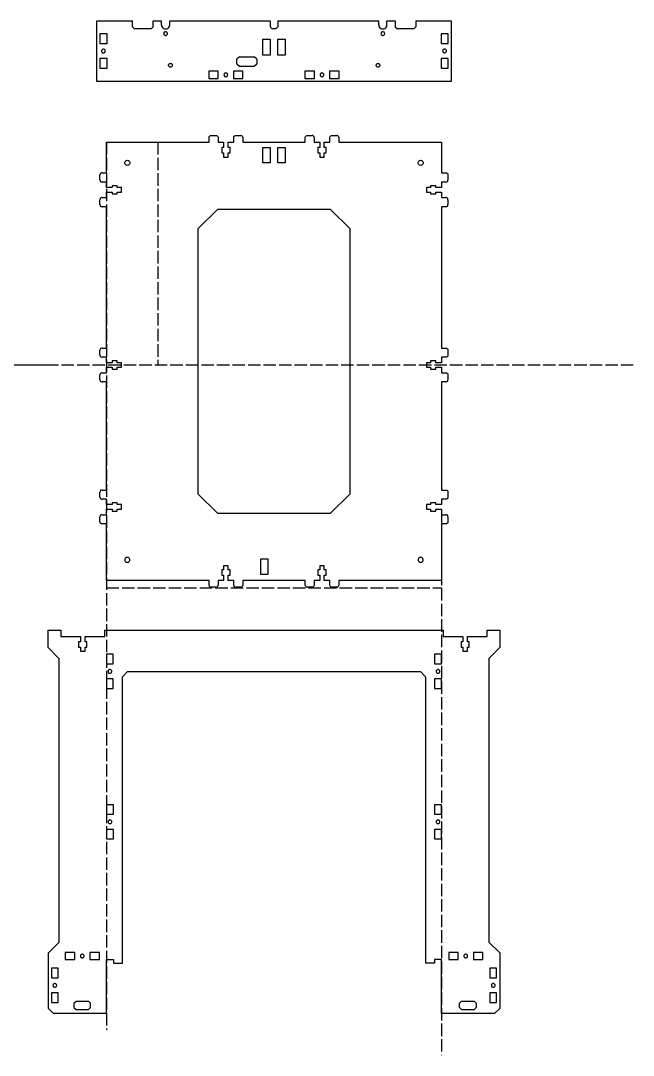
# Model space of a CAD drawing. Header units: inches. Extents: x -1229 to 729, y -736 to 1382.
# Drawn here: x 137 to 729, y -736 to 262 of the extents above; entities that cross this region are included whole.
import ezdxf

# ---------------------------------------------------------------- set-up
doc = ezdxf.new("R2010")
doc.units = ezdxf.units.IN
doc.header["$MEASUREMENT"] = 0
doc.linetypes.add('ACAD_ISO02W100', pattern=[15, 12, -3])
doc.layers.add('extension', color=1, linetype='ACAD_ISO02W100', plot=False)

msp = doc.modelspace()

# ---------------------------------------------------------------- linework, layer by layer
for p, q in [((211.08, 261.67), (245.38, 261.67)), ((211.08, 203.17), (211.08, 261.67)), ((245.38, 255.67), (245.38, 261.67)), ((265.38, 261.67), (273.38, 261.67)), ((265.38, 255.67), (265.38, 261.67)), ((273.38, 257.67), (273.38, 261.67)), ((281.38, 261.67), (378.25, 261.67)), ((281.38, 257.67), (281.38, 261.67)), ((378.25, 261.67), (378.25, 255.67)), ((385.75, 261.67), (385.75, 255.67)), ((385.75, 261.67), (483.09, 261.67)), ((483.09, 257.67), (483.09, 261.67)), ((491.09, 257.67), (491.09, 261.67)), ((491.09, 261.67), (499.09, 261.67)), ((499.09, 261.67), (499.09, 255.67)), ((519.09, 261.67), (519.09, 255.67)), ((519.09, 261.67), (553.03, 261.67)), ((553.03, 261.67), (553.03, 203.17)), ((245.38, 255.67), (247.38, 253.67)), ((263.38, 253.67), (247.38, 253.67)), ((265.38, 255.67), (263.38, 253.67)), ((273.38, 257.67), (273.51, 256.63)), ((273.51, 256.63), (273.91, 255.67)), ((273.91, 255.67), (274.55, 254.84)), ((274.55, 254.84), (275.38, 254.2)), ((275.38, 254.2), (276.34, 253.8)), ((275.64, 249.63), (275.58, 249.17)), ((275.82, 250.07), (275.64, 249.63)), ((276.1, 250.44), (275.82, 250.07)), ((276.48, 250.73), (276.1, 250.44)), ((276.34, 253.8), (277.38, 253.67)), ((276.91, 250.91), (276.48, 250.73)), ((277.38, 250.97), (276.91, 250.91)), ((277.38, 253.67), (278.41, 253.8)), ((277.84, 250.91), (277.38, 250.97)), ((278.28, 250.73), (277.84, 250.91)), ((278.65, 250.44), (278.28, 250.73)), ((278.41, 253.8), (279.38, 254.2)), ((278.93, 250.07), (278.65, 250.44)), ((279.11, 249.63), (278.93, 250.07)), ((279.18, 249.17), (279.11, 249.63)), ((279.38, 254.2), (280.2, 254.84)), ((280.2, 254.84), (280.84, 255.67)), ((280.84, 255.67), (281.24, 256.63)), ((281.24, 256.63), (281.38, 257.67)), ((378.25, 255.67), (380.25, 253.67)), ((383.75, 253.67), (380.25, 253.67)), ((385.75, 255.67), (383.75, 253.67)), ((483.09, 257.67), (483.22, 256.63)), ((483.22, 256.63), (483.62, 255.67)), ((483.62, 255.67), (484.26, 254.84)), ((484.26, 254.84), (485.09, 254.2)), ((485.09, 254.2), (486.05, 253.8)), ((485.35, 249.63), (485.29, 249.17)), ((485.53, 250.07), (485.35, 249.63)), ((485.81, 250.44), (485.53, 250.07)), ((486.19, 250.73), (485.81, 250.44)), ((486.05, 253.8), (487.09, 253.67)), ((486.62, 250.91), (486.19, 250.73)), ((487.09, 250.97), (486.62, 250.91)), ((487.09, 253.67), (488.12, 253.8)), ((487.55, 250.91), (487.09, 250.97)), ((487.99, 250.73), (487.55, 250.91)), ((488.36, 250.44), (487.99, 250.73)), ((488.12, 253.8), (489.09, 254.2)), ((488.64, 250.07), (488.36, 250.44)), ((488.82, 249.63), (488.64, 250.07)), ((488.89, 249.17), (488.82, 249.63)), ((489.09, 254.2), (489.91, 254.84)), ((489.91, 254.84), (490.55, 255.67)), ((490.55, 255.67), (490.95, 256.63)), ((490.95, 256.63), (491.09, 257.67)), ((499.09, 255.67), (501.09, 253.67)), ((517.09, 253.67), (501.09, 253.67)), ((519.09, 255.67), (517.09, 253.67)), ((213.93, 248.92), (213.93, 239.72)), ((220.83, 248.92), (213.93, 248.92)), ((213.93, 239.72), (220.83, 239.72)), ((220.83, 239.72), (220.83, 248.92)), ((275.58, 249.17), (275.64, 248.7)), ((275.64, 248.7), (275.82, 248.27)), ((275.82, 248.27), (276.1, 247.9)), ((276.1, 247.9), (276.48, 247.61)), ((276.48, 247.61), (276.91, 247.43)), ((276.91, 247.43), (277.38, 247.37)), ((277.38, 247.37), (277.84, 247.43)), ((277.84, 247.43), (278.28, 247.61)), ((278.28, 247.61), (278.65, 247.9)), ((278.65, 247.9), (278.93, 248.27)), ((278.93, 248.27), (279.11, 248.7)), ((279.11, 248.7), (279.18, 249.17)), ((371.35, 243.97), (378.25, 243.97)), ((371.35, 228.57), (371.35, 243.97)), ((378.25, 243.97), (378.25, 228.57)), ((385.75, 228.57), (385.75, 243.97)), ((385.75, 243.97), (392.65, 243.97)), ((392.65, 243.97), (392.65, 228.57)), ((485.29, 249.17), (485.35, 248.7)), ((485.35, 248.7), (485.53, 248.27)), ((485.53, 248.27), (485.81, 247.9)), ((485.81, 247.9), (486.19, 247.61)), ((486.19, 247.61), (486.62, 247.43)), ((486.62, 247.43), (487.09, 247.37)), ((487.09, 247.37), (487.55, 247.43)), ((487.55, 247.43), (487.99, 247.61)), ((487.99, 247.61), (488.36, 247.9)), ((488.36, 247.9), (488.64, 248.27)), ((488.64, 248.27), (488.82, 248.7)), ((488.82, 248.7), (488.89, 249.17)), ((550.18, 249.02), (543.28, 249.02)), ((543.28, 249.02), (543.28, 239.82)), ((543.28, 239.82), (550.18, 239.82)), ((550.18, 239.82), (550.18, 249.02)), ((215.64, 232.88), (215.58, 232.42)), ((215.58, 232.42), (215.64, 231.95)), ((215.82, 233.32), (215.64, 232.88)), ((215.64, 231.95), (215.82, 231.52)), ((216.11, 233.69), (215.82, 233.32)), ((215.82, 231.52), (216.11, 231.14)), ((216.48, 233.98), (216.11, 233.69)), ((216.11, 231.14), (216.48, 230.86)), ((216.91, 234.16), (216.48, 233.98)), ((216.48, 230.86), (216.91, 230.68)), ((217.38, 234.22), (216.91, 234.16)), ((216.91, 230.68), (217.38, 230.62)), ((217.85, 234.16), (217.38, 234.22)), ((217.38, 230.62), (217.85, 230.68)), ((218.28, 233.98), (217.85, 234.16)), ((217.85, 230.68), (218.28, 230.86)), ((218.65, 233.69), (218.28, 233.98)), ((218.28, 230.86), (218.65, 231.14)), ((218.94, 233.32), (218.65, 233.69)), ((218.65, 231.14), (218.94, 231.52)), ((219.12, 232.88), (218.94, 233.32)), ((218.94, 231.52), (219.12, 231.95)), ((219.18, 232.42), (219.12, 232.88)), ((219.12, 231.95), (219.18, 232.42)), ((544.99, 232.98), (544.93, 232.52)), ((544.93, 232.52), (544.99, 232.05)), ((545.17, 233.42), (544.99, 232.98)), ((544.99, 232.05), (545.17, 231.62)), ((545.46, 233.79), (545.17, 233.42)), ((545.17, 231.62), (545.46, 231.24)), ((545.83, 234.08), (545.46, 233.79)), ((545.46, 231.24), (545.83, 230.96)), ((546.26, 234.26), (545.83, 234.08)), ((545.83, 230.96), (546.26, 230.78)), ((546.73, 234.32), (546.26, 234.26)), ((546.26, 230.78), (546.73, 230.72)), ((547.2, 234.26), (546.73, 234.32)), ((546.73, 230.72), (547.2, 230.78)), ((547.63, 234.08), (547.2, 234.26)), ((547.2, 230.78), (547.63, 230.96)), ((548, 233.79), (547.63, 234.08)), ((547.63, 230.96), (548, 231.24)), ((548.29, 233.42), (548, 233.79)), ((548, 231.24), (548.29, 231.62)), ((548.47, 232.98), (548.29, 233.42)), ((548.29, 231.62), (548.47, 232.05)), ((548.53, 232.52), (548.47, 232.98)), ((548.47, 232.05), (548.53, 232.52)), ((220.83, 225.12), (213.93, 225.12)), ((213.93, 225.12), (213.93, 215.92)), ((220.83, 215.92), (220.83, 225.12)), ((280.29, 219.13), (280.47, 219.57)), ((280.47, 219.57), (280.75, 219.94)), ((280.75, 219.94), (281.12, 220.23)), ((281.12, 220.23), (281.56, 220.41)), ((281.56, 220.41), (282.02, 220.47)), ((282.02, 220.47), (282.49, 220.41)), ((282.49, 220.41), (282.92, 220.23)), ((282.92, 220.23), (283.3, 219.94)), ((283.3, 219.94), (283.58, 219.57)), ((283.58, 219.57), (283.76, 219.13)), ((348.63, 226.82), (346.25, 224.58)), ((346.25, 220.1), (346.25, 224.58)), ((346.25, 220.1), (348.63, 217.86)), ((348.63, 226.82), (362.91, 226.82)), ((365.29, 224.58), (362.91, 226.82)), ((362.91, 217.86), (365.29, 220.1)), ((365.29, 224.58), (365.29, 220.1)), ((378.25, 228.57), (371.35, 228.57)), ((392.65, 228.57), (385.75, 228.57)), ((480.7, 219.13), (480.88, 219.57)), ((480.88, 219.57), (481.16, 219.94)), ((481.16, 219.94), (481.54, 220.23)), ((481.54, 220.23), (481.97, 220.41)), ((481.97, 220.41), (482.44, 220.47)), ((482.44, 220.47), (482.9, 220.41)), ((482.9, 220.41), (483.34, 220.23)), ((483.34, 220.23), (483.71, 219.94)), ((483.71, 219.94), (483.99, 219.57)), ((483.99, 219.57), (484.17, 219.13)), ((543.28, 225.22), (543.28, 216.02)), ((550.18, 225.22), (543.28, 225.22)), ((550.18, 216.02), (550.18, 225.22)), ((213.93, 215.92), (220.83, 215.92)), ((280.22, 218.67), (280.29, 219.13)), ((280.29, 218.2), (280.22, 218.67)), ((280.47, 217.77), (280.29, 218.2)), ((280.75, 217.4), (280.47, 217.77)), ((281.12, 217.11), (280.75, 217.4)), ((281.56, 216.93), (281.12, 217.11)), ((282.02, 216.87), (281.56, 216.93)), ((282.49, 216.93), (282.02, 216.87)), ((282.92, 217.11), (282.49, 216.93)), ((283.3, 217.4), (282.92, 217.11)), ((283.58, 217.77), (283.3, 217.4)), ((283.76, 218.2), (283.58, 217.77)), ((283.76, 219.13), (283.82, 218.67)), ((283.82, 218.67), (283.76, 218.2)), ((328.2, 212.92), (319, 212.92)), ((319, 212.92), (319, 206.02)), ((328.2, 206.02), (328.2, 212.92)), ((333.76, 209.93), (333.69, 209.47)), ((333.94, 210.37), (333.76, 209.93)), ((334.22, 210.74), (333.94, 210.37)), ((334.6, 211.03), (334.22, 210.74)), ((335.03, 211.21), (334.6, 211.03)), ((335.5, 211.27), (335.03, 211.21)), ((335.96, 211.21), (335.5, 211.27)), ((336.4, 211.03), (335.96, 211.21)), ((336.77, 210.74), (336.4, 211.03)), ((337.06, 210.37), (336.77, 210.74)), ((337.24, 209.93), (337.06, 210.37)), ((337.3, 209.47), (337.24, 209.93)), ((342.8, 212.92), (342.8, 206.02)), ((352, 212.92), (342.8, 212.92)), ((348.63, 217.86), (362.91, 217.86)), ((352, 206.02), (352, 212.92)), ((421.04, 212.92), (411.84, 212.92)), ((411.84, 212.92), (411.84, 206.02)), ((421.04, 206.02), (421.04, 212.92)), ((426.6, 209.93), (426.54, 209.47)), ((426.78, 210.37), (426.6, 209.93)), ((427.06, 210.74), (426.78, 210.37)), ((427.44, 211.03), (427.06, 210.74)), ((427.87, 211.21), (427.44, 211.03)), ((428.34, 211.27), (427.87, 211.21)), ((428.8, 211.21), (428.34, 211.27)), ((429.24, 211.03), (428.8, 211.21)), ((429.61, 210.74), (429.24, 211.03)), ((429.9, 210.37), (429.61, 210.74)), ((430.08, 209.93), (429.9, 210.37)), ((430.14, 209.47), (430.08, 209.93)), ((444.84, 212.92), (435.64, 212.92)), ((435.64, 212.92), (435.64, 206.02)), ((444.84, 206.02), (444.84, 212.92)), ((480.64, 218.67), (480.7, 219.13)), ((480.7, 218.2), (480.64, 218.67)), ((480.88, 217.77), (480.7, 218.2)), ((481.16, 217.4), (480.88, 217.77)), ((481.54, 217.11), (481.16, 217.4)), ((481.97, 216.93), (481.54, 217.11)), ((482.44, 216.87), (481.97, 216.93)), ((482.9, 216.93), (482.44, 216.87)), ((483.34, 217.11), (482.9, 216.93)), ((483.71, 217.4), (483.34, 217.11)), ((483.99, 217.77), (483.71, 217.4)), ((484.17, 218.2), (483.99, 217.77)), ((484.17, 219.13), (484.24, 218.67)), ((484.24, 218.67), (484.17, 218.2)), ((543.28, 216.02), (550.18, 216.02)), ((553.03, 203.17), (211.08, 203.17)), ((319, 206.02), (328.2, 206.02)), ((333.69, 209.47), (333.76, 209)), ((333.76, 209), (333.94, 208.57)), ((333.94, 208.57), (334.22, 208.19)), ((334.22, 208.19), (334.6, 207.91)), ((334.6, 207.91), (335.03, 207.73)), ((335.03, 207.73), (335.5, 207.67)), ((335.5, 207.67), (335.96, 207.73)), ((335.96, 207.73), (336.4, 207.91)), ((336.4, 207.91), (336.77, 208.19)), ((336.77, 208.19), (337.06, 208.57)), ((337.06, 208.57), (337.24, 209)), ((337.24, 209), (337.3, 209.47)), ((342.8, 206.02), (352, 206.02)), ((411.84, 206.02), (421.04, 206.02)), ((426.54, 209.47), (426.6, 209)), ((426.6, 209), (426.78, 208.57)), ((426.78, 208.57), (427.06, 208.19)), ((427.06, 208.19), (427.44, 207.91)), ((427.44, 207.91), (427.87, 207.73)), ((427.87, 207.73), (428.34, 207.67)), ((428.34, 207.67), (428.8, 207.73)), ((428.8, 207.73), (429.24, 207.91)), ((429.24, 207.91), (429.61, 208.19)), ((429.61, 208.19), (429.9, 208.57)), ((429.9, 208.57), (430.08, 209)), ((430.08, 209), (430.14, 209.47)), ((435.64, 206.02), (444.84, 206.02)), ((319.37, 149.39), (319.57, 149.87)), ((319.57, 149.87), (319.89, 150.29)), ((319.89, 150.29), (320.3, 150.61)), ((320.3, 150.61), (320.78, 150.81)), ((320.78, 150.81), (321.3, 150.87)), ((321.3, 150.87), (326.1, 150.87)), ((326.1, 150.87), (326.62, 150.81)), ((326.62, 150.81), (327.1, 150.61)), ((327.1, 150.61), (327.51, 150.29)), ((327.51, 150.29), (327.83, 149.87)), ((327.83, 149.87), (328.03, 149.39)), ((343.17, 149.39), (343.37, 149.87)), ((343.37, 149.87), (343.69, 150.29)), ((343.69, 150.29), (344.1, 150.61)), ((344.1, 150.61), (344.58, 150.81)), ((344.58, 150.81), (345.1, 150.87)), ((345.1, 150.87), (349.9, 150.87)), ((350.42, 150.81), (349.9, 150.87)), ((350.9, 150.61), (350.42, 150.81)), ((351.31, 150.29), (350.9, 150.61)), ((351.63, 149.87), (351.31, 150.29)), ((351.83, 149.39), (351.63, 149.87)), ((412.17, 149.39), (412.37, 149.87)), ((412.37, 149.87), (412.69, 150.29)), ((412.69, 150.29), (413.1, 150.61)), ((413.1, 150.61), (413.58, 150.81)), ((413.58, 150.81), (414.1, 150.87)), ((414.1, 150.87), (418.9, 150.87)), ((419.42, 150.81), (418.9, 150.87)), ((419.9, 150.61), (419.42, 150.81)), ((420.31, 150.29), (419.9, 150.61)), ((420.63, 149.87), (420.31, 150.29)), ((420.83, 149.39), (420.63, 149.87)), ((435.97, 149.39), (436.17, 149.87)), ((436.17, 149.87), (436.49, 150.29)), ((436.49, 150.29), (436.9, 150.61)), ((436.9, 150.61), (437.38, 150.81)), ((437.38, 150.81), (437.9, 150.87)), ((437.9, 150.87), (442.7, 150.87)), ((443.22, 150.81), (442.7, 150.87)), ((443.7, 150.61), (443.22, 150.81)), ((444.11, 150.29), (443.7, 150.61)), ((444.43, 149.87), (444.11, 150.29)), ((444.63, 149.39), (444.43, 149.87)), ((220.33, 114.82), (220.33, 144.52)), ((220.33, 144.52), (319.3, 144.52)), ((319.3, 148.87), (319.37, 149.39)), ((319.3, 144.52), (319.3, 148.87)), ((328.03, 149.39), (328.1, 148.87)), ((328.1, 148.87), (328.1, 144.52)), ((328.1, 144.52), (333.4, 144.52)), ((333.4, 144.52), (333.4, 139.22)), ((337.8, 139.22), (337.8, 144.52)), ((337.8, 144.52), (343.1, 144.52)), ((343.1, 148.87), (343.17, 149.39)), ((343.1, 144.52), (343.1, 148.87)), ((351.9, 148.87), (351.83, 149.39)), ((351.9, 148.87), (351.9, 144.52)), ((351.9, 144.52), (412.1, 144.52)), ((412.1, 148.87), (412.17, 149.39)), ((412.1, 144.52), (412.1, 148.87)), ((420.9, 148.87), (420.83, 149.39)), ((420.9, 148.87), (420.9, 144.52)), ((420.9, 144.52), (426.2, 144.52)), ((426.2, 144.52), (426.2, 139.22)), ((430.6, 139.22), (430.6, 144.52)), ((430.6, 144.52), (435.9, 144.52)), ((435.9, 148.87), (435.97, 149.39)), ((435.9, 144.52), (435.9, 148.87)), ((444.7, 148.87), (444.63, 149.39)), ((444.7, 148.87), (444.7, 144.52)), ((444.7, 144.52), (543.65, 144.52)), ((543.65, 144.52), (543.65, 114.82)), ((331.6, 139.22), (331.6, 134.12)), ((333.4, 139.22), (331.6, 139.22)), ((331.6, 134.12), (333.4, 134.12)), ((333.4, 134.12), (333.4, 130.17)), ((333.4, 130.17), (337.8, 130.17)), ((339.6, 139.22), (337.8, 139.22)), ((337.8, 134.12), (339.6, 134.12)), ((337.8, 130.17), (337.8, 134.12)), ((339.6, 134.12), (339.6, 139.22)), ((371.25, 139.22), (378.25, 139.22)), ((371.25, 124.42), (371.25, 139.22)), ((378.25, 139.22), (378.25, 124.42)), ((385.75, 124.42), (385.75, 139.22)), ((385.75, 139.22), (392.75, 139.22)), ((392.75, 139.22), (392.75, 124.42)), ((424.4, 139.22), (424.4, 134.12)), ((426.2, 139.22), (424.4, 139.22)), ((424.4, 134.12), (426.2, 134.12)), ((426.2, 134.12), (426.2, 130.17)), ((426.2, 130.17), (430.6, 130.17)), ((432.4, 139.22), (430.6, 139.22)), ((430.6, 134.12), (432.4, 134.12)), ((430.6, 130.17), (430.6, 134.12)), ((432.4, 134.12), (432.4, 139.22)), ((237.88, 124.52), (237.96, 125.16)), ((237.96, 123.89), (237.88, 124.52)), ((237.96, 125.16), (238.21, 125.75)), ((238.21, 123.3), (237.96, 123.89)), ((238.21, 125.75), (238.59, 126.26)), ((238.59, 122.79), (238.21, 123.3)), ((238.59, 126.26), (239.1, 126.65)), ((239.1, 122.4), (238.59, 122.79)), ((239.1, 126.65), (239.69, 126.89)), ((239.69, 122.16), (239.1, 122.4)), ((239.69, 126.89), (240.33, 126.97)), ((240.33, 122.07), (239.69, 122.16)), ((240.33, 126.97), (240.96, 126.89)), ((240.96, 122.16), (240.33, 122.07)), ((240.96, 126.89), (241.55, 126.65)), ((241.55, 122.4), (240.96, 122.16)), ((241.55, 126.65), (242.06, 126.26)), ((242.06, 122.79), (241.55, 122.4)), ((242.06, 126.26), (242.45, 125.75)), ((242.45, 123.3), (242.06, 122.79)), ((242.45, 125.75), (242.69, 125.16)), ((242.69, 123.89), (242.45, 123.3)), ((242.69, 125.16), (242.78, 124.52)), ((242.78, 124.52), (242.69, 123.89)), ((378.25, 124.42), (371.25, 124.42)), ((392.75, 124.42), (385.75, 124.42)), ((521.2, 124.52), (521.28, 125.16)), ((521.28, 123.89), (521.2, 124.52)), ((521.28, 125.16), (521.53, 125.75)), ((521.53, 123.3), (521.28, 123.89)), ((521.53, 125.75), (521.92, 126.26)), ((521.92, 122.79), (521.53, 123.3)), ((521.92, 126.26), (522.43, 126.65)), ((522.43, 122.4), (521.92, 122.79)), ((522.43, 126.65), (523.02, 126.89)), ((523.02, 122.16), (522.43, 122.4)), ((523.02, 126.89), (523.65, 126.97)), ((523.65, 122.07), (523.02, 122.16)), ((523.65, 126.97), (524.28, 126.89)), ((524.28, 122.16), (523.65, 122.07)), ((524.28, 126.89), (524.88, 126.65)), ((524.88, 122.4), (524.28, 122.16)), ((524.88, 126.65), (525.38, 126.26)), ((525.38, 122.79), (524.88, 122.4)), ((525.38, 126.26), (525.77, 125.75)), ((525.77, 123.3), (525.38, 122.79)), ((525.77, 125.75), (526.02, 125.16)), ((526.02, 123.89), (525.77, 123.3)), ((526.02, 125.16), (526.1, 124.52)), ((526.1, 124.52), (526.02, 123.89)), ((214.05, 113.34), (213.98, 112.82)), ((213.98, 108.02), (213.98, 112.82)), ((214.25, 113.82), (214.05, 113.34)), ((214.56, 114.24), (214.25, 113.82)), ((214.98, 114.56), (214.56, 114.24)), ((215.46, 114.76), (214.98, 114.56)), ((215.98, 114.82), (215.46, 114.76)), ((215.98, 114.82), (220.33, 114.82)), ((543.65, 114.82), (548, 114.82)), ((548, 114.82), (548.52, 114.76)), ((548.52, 114.76), (549, 114.56)), ((549, 114.56), (549.41, 114.24)), ((549.41, 114.24), (549.73, 113.82)), ((549.73, 113.82), (549.93, 113.34)), ((549.93, 113.34), (550, 112.82)), ((550, 112.82), (550, 108.02)), ((213.98, 108.02), (214.05, 107.51)), ((214.05, 107.51), (214.25, 107.02)), ((214.25, 107.02), (214.56, 106.61)), ((214.56, 106.61), (214.98, 106.29)), ((214.98, 106.29), (215.46, 106.09)), ((215.46, 106.09), (215.98, 106.02)), ((220.33, 106.02), (215.98, 106.02)), ((220.33, 100.72), (220.33, 106.02)), ((225.63, 100.72), (220.33, 100.72)), ((230.73, 102.52), (225.63, 102.52)), ((225.63, 102.52), (225.63, 100.72)), ((230.73, 100.72), (230.73, 102.52)), ((234.68, 100.72), (230.73, 100.72)), ((234.68, 96.32), (234.68, 100.72)), ((529.3, 100.72), (529.3, 96.32)), ((533.25, 100.72), (529.3, 100.72)), ((538.35, 102.52), (533.25, 102.52)), ((533.25, 102.52), (533.25, 100.72)), ((538.35, 100.72), (538.35, 102.52)), ((543.65, 100.72), (538.35, 100.72)), ((543.65, 106.02), (543.65, 100.72)), ((548, 106.02), (543.65, 106.02)), ((548, 106.02), (548.52, 106.09)), ((548.52, 106.09), (549, 106.29)), ((549, 106.29), (549.41, 106.61)), ((549.41, 106.61), (549.73, 107.02)), ((549.73, 107.02), (549.93, 107.51)), ((549.93, 107.51), (550, 108.02)), ((214.25, 90.02), (214.05, 89.54)), ((214.56, 90.44), (214.25, 90.02)), ((214.98, 90.76), (214.56, 90.44)), ((215.46, 90.96), (214.98, 90.76)), ((215.98, 91.02), (215.46, 90.96)), ((215.98, 91.02), (220.33, 91.02)), ((220.33, 96.32), (225.63, 96.32)), ((220.33, 91.02), (220.33, 96.32)), ((225.63, 96.32), (225.63, 94.52)), ((225.63, 94.52), (230.73, 94.52)), ((230.73, 94.52), (230.73, 96.32)), ((230.73, 96.32), (234.68, 96.32)), ((529.3, 96.32), (533.25, 96.32)), ((533.25, 96.32), (533.25, 94.52)), ((533.25, 94.52), (538.35, 94.52)), ((538.35, 94.52), (538.35, 96.32)), ((538.35, 96.32), (543.65, 96.32)), ((543.65, 96.32), (543.65, 91.02)), ((543.65, 91.02), (548, 91.02)), ((548.52, 90.96), (548, 91.02)), ((549, 90.76), (548.52, 90.96)), ((549.41, 90.44), (549, 90.76)), ((549.73, 90.02), (549.41, 90.44)), ((549.93, 89.54), (549.73, 90.02)), ((214.05, 89.54), (213.98, 89.02)), ((213.98, 84.22), (213.98, 89.02)), ((213.98, 84.22), (214.05, 83.71)), ((214.05, 83.71), (214.25, 83.22)), ((214.25, 83.22), (214.56, 82.81)), ((214.56, 82.81), (214.98, 82.49)), ((214.98, 82.49), (215.46, 82.29)), ((215.46, 82.29), (215.98, 82.22)), ((220.33, 82.22), (215.98, 82.22)), ((220.33, -54.18), (220.33, 82.22)), ((543.65, 82.22), (543.65, -54.18)), ((548, 82.22), (543.65, 82.22)), ((548, 82.22), (548.52, 82.29)), ((548.52, 82.29), (549, 82.49)), ((549, 82.49), (549.41, 82.81)), ((549.41, 82.81), (549.73, 83.22)), ((549.73, 83.22), (549.93, 83.71)), ((550, 89.02), (549.93, 89.54)), ((549.93, 83.71), (550, 84.22)), ((550, 89.02), (550, 84.22)), ((327.39, 79.52), (308.6, 60.74)), ((436.61, 79.52), (327.39, 79.52)), ((455.4, 60.74), (436.61, 79.52)), ((308.6, 60.74), (308.6, -194.6)), ((455.4, -194.6), (455.4, 60.74)), ((214.05, -55.66), (213.98, -56.18)), ((213.98, -60.98), (213.98, -56.18)), ((214.25, -55.18), (214.05, -55.66)), ((214.56, -54.76), (214.25, -55.18)), ((214.98, -54.44), (214.56, -54.76)), ((215.46, -54.24), (214.98, -54.44)), ((215.98, -54.18), (215.46, -54.24)), ((215.98, -54.18), (220.33, -54.18)), ((543.65, -54.18), (548, -54.18)), ((548, -54.18), (548.52, -54.24)), ((548.52, -54.24), (549, -54.44)), ((549, -54.44), (549.41, -54.76)), ((549.41, -54.76), (549.73, -55.18)), ((549.73, -55.18), (549.93, -55.66)), ((549.93, -55.66), (550, -56.18)), ((550, -56.18), (550, -60.98)), ((213.98, -60.98), (214.05, -61.49)), ((214.05, -61.49), (214.25, -61.98)), ((214.25, -61.98), (214.56, -62.39)), ((214.56, -62.39), (214.98, -62.71)), ((214.98, -62.71), (215.46, -62.91)), ((215.46, -62.91), (215.98, -62.98)), ((220.33, -62.98), (215.98, -62.98)), ((220.33, -68.28), (220.33, -62.98)), ((225.63, -68.28), (220.33, -68.28)), ((225.63, -66.48), (225.63, -68.28)), ((230.73, -66.48), (225.63, -66.48)), ((230.73, -68.28), (230.73, -66.48)), ((234.68, -68.28), (230.73, -68.28)), ((234.68, -72.68), (234.68, -68.28)), ((529.3, -68.28), (529.3, -72.68)), ((533.25, -68.28), (529.3, -68.28)), ((538.35, -66.48), (533.25, -66.48)), ((533.25, -66.48), (533.25, -68.28)), ((538.35, -68.28), (538.35, -66.48)), ((543.65, -68.28), (538.35, -68.28)), ((543.65, -62.98), (543.65, -68.28)), ((548, -62.98), (543.65, -62.98)), ((548.52, -62.91), (548, -62.98)), ((549, -62.71), (548.52, -62.91)), ((549.41, -62.39), (549, -62.71)), ((549.73, -61.98), (549.41, -62.39)), ((549.93, -61.49), (549.73, -61.98)), ((550, -60.98), (549.93, -61.49)), ((214.05, -79.46), (213.98, -79.98)), ((214.25, -78.98), (214.05, -79.46)), ((214.56, -78.56), (214.25, -78.98)), ((214.98, -78.24), (214.56, -78.56)), ((215.46, -78.04), (214.98, -78.24)), ((215.98, -77.98), (215.46, -78.04)), ((215.98, -77.98), (220.33, -77.98)), ((220.33, -72.68), (225.63, -72.68)), ((220.33, -77.98), (220.33, -72.68)), ((225.63, -72.68), (225.63, -74.48)), ((225.63, -74.48), (230.73, -74.48)), ((230.73, -72.68), (234.68, -72.68)), ((230.73, -74.48), (230.73, -72.68)), ((529.3, -72.68), (533.25, -72.68)), ((533.25, -72.68), (533.25, -74.48)), ((533.25, -74.48), (538.35, -74.48)), ((538.35, -72.68), (543.65, -72.68)), ((538.35, -74.48), (538.35, -72.68)), ((543.65, -72.68), (543.65, -77.98)), ((543.65, -77.98), (548, -77.98)), ((548, -77.98), (548.52, -78.04)), ((548.52, -78.04), (549, -78.24)), ((549, -78.24), (549.41, -78.56)), ((549.41, -78.56), (549.73, -78.98)), ((549.73, -78.98), (549.93, -79.46)), ((549.93, -79.46), (550, -79.98)), ((213.98, -84.78), (213.98, -79.98)), ((213.98, -84.78), (214.05, -85.29)), ((214.05, -85.29), (214.25, -85.78)), ((214.25, -85.78), (214.56, -86.19)), ((214.56, -86.19), (214.98, -86.51)), ((214.98, -86.51), (215.46, -86.71)), ((215.46, -86.71), (215.98, -86.78)), ((220.33, -86.78), (215.98, -86.78)), ((220.33, -191.09), (220.33, -86.78)), ((543.65, -86.78), (543.65, -191.09)), ((548, -86.78), (543.65, -86.78)), ((548, -86.78), (548.52, -86.71)), ((548.52, -86.71), (549, -86.51)), ((549, -86.51), (549.41, -86.19)), ((549.41, -86.19), (549.73, -85.78)), ((549.73, -85.78), (549.93, -85.29)), ((549.93, -85.29), (550, -84.78)), ((550, -79.98), (550, -84.78)), ((214.05, -192.57), (213.98, -193.09)), ((213.98, -197.89), (213.98, -193.09)), ((213.98, -197.89), (214.05, -198.4)), ((214.25, -192.09), (214.05, -192.57)), ((214.05, -198.4), (214.25, -198.89)), ((214.56, -191.67), (214.25, -192.09)), ((214.25, -198.89), (214.56, -199.3)), ((214.98, -191.35), (214.56, -191.67)), ((214.56, -199.3), (214.98, -199.62)), ((215.46, -191.15), (214.98, -191.35)), ((215.98, -191.09), (215.46, -191.15)), ((215.98, -191.09), (220.33, -191.09)), ((308.6, -194.6), (327.39, -213.39)), ((436.61, -213.39), (455.4, -194.6)), ((543.65, -191.09), (548, -191.09)), ((548, -191.09), (548.52, -191.15)), ((548.52, -191.15), (549, -191.35)), ((549, -191.35), (549.41, -191.67)), ((549.41, -199.3), (549, -199.62)), ((549.41, -191.67), (549.73, -192.09)), ((549.73, -198.89), (549.41, -199.3)), ((549.73, -192.09), (549.93, -192.57)), ((549.93, -198.4), (549.73, -198.89)), ((549.93, -192.57), (550, -193.09)), ((550, -197.89), (549.93, -198.4)), ((550, -193.09), (550, -197.89)), ((214.98, -199.62), (215.46, -199.82)), ((215.46, -199.82), (215.98, -199.89)), ((220.33, -199.89), (215.98, -199.89)), ((220.33, -205.19), (220.33, -199.89)), ((225.63, -205.19), (220.33, -205.19)), ((230.73, -203.39), (225.63, -203.39)), ((225.63, -203.39), (225.63, -205.19)), ((230.73, -205.19), (230.73, -203.39)), ((234.68, -205.19), (230.73, -205.19)), ((234.68, -209.59), (234.68, -205.19)), ((533.25, -205.19), (529.3, -205.19)), ((529.3, -205.19), (529.3, -209.59)), ((538.35, -203.39), (533.25, -203.39)), ((533.25, -203.39), (533.25, -205.19)), ((538.35, -205.19), (538.35, -203.39)), ((543.65, -205.19), (538.35, -205.19)), ((543.65, -199.89), (543.65, -205.19)), ((548, -199.89), (543.65, -199.89)), ((548.52, -199.82), (548, -199.89)), ((549, -199.62), (548.52, -199.82)), ((214.05, -216.37), (213.98, -216.89)), ((213.98, -221.69), (213.98, -216.89)), ((214.25, -215.89), (214.05, -216.37)), ((214.56, -215.47), (214.25, -215.89)), ((214.98, -215.15), (214.56, -215.47)), ((215.46, -214.95), (214.98, -215.15)), ((215.98, -214.89), (215.46, -214.95)), ((215.98, -214.89), (220.33, -214.89)), ((220.33, -209.59), (225.63, -209.59)), ((220.33, -214.89), (220.33, -209.59)), ((225.63, -209.59), (225.63, -211.39)), ((225.63, -211.39), (230.73, -211.39)), ((230.73, -211.39), (230.73, -209.59)), ((230.73, -209.59), (234.68, -209.59)), ((327.39, -213.39), (436.61, -213.39)), ((529.3, -209.59), (533.25, -209.59)), ((533.25, -209.59), (533.25, -211.39)), ((533.25, -211.39), (538.35, -211.39)), ((538.35, -209.59), (543.65, -209.59)), ((538.35, -211.39), (538.35, -209.59)), ((543.65, -209.59), (543.65, -214.89)), ((543.65, -214.89), (548, -214.89)), ((548.52, -214.95), (548, -214.89)), ((549, -215.15), (548.52, -214.95)), ((549.41, -215.47), (549, -215.15)), ((549.73, -215.89), (549.41, -215.47)), ((549.93, -216.37), (549.73, -215.89)), ((550, -216.89), (549.93, -216.37)), ((550, -216.89), (550, -221.69)), ((214.05, -222.2), (213.98, -221.69)), ((214.25, -222.69), (214.05, -222.2)), ((214.56, -223.1), (214.25, -222.69)), ((214.98, -223.42), (214.56, -223.1)), ((215.46, -223.62), (214.98, -223.42)), ((215.98, -223.69), (215.46, -223.62)), ((220.33, -223.69), (215.98, -223.69)), ((220.33, -278.39), (220.33, -223.69)), ((543.65, -223.69), (543.65, -278.39)), ((548, -223.69), (543.65, -223.69)), ((548.52, -223.62), (548, -223.69)), ((549, -223.42), (548.52, -223.62)), ((549.41, -223.1), (549, -223.42)), ((549.73, -222.69), (549.41, -223.1)), ((549.93, -222.2), (549.73, -222.69)), ((550, -221.69), (549.93, -222.2)), ((237.96, -257.75), (237.88, -258.39)), ((237.88, -258.39), (237.96, -259.02)), ((238.21, -257.16), (237.96, -257.75)), ((237.96, -259.02), (238.21, -259.61)), ((238.59, -256.65), (238.21, -257.16)), ((239.1, -256.26), (238.59, -256.65)), ((239.69, -256.02), (239.1, -256.26)), ((240.33, -255.94), (239.69, -256.02)), ((240.96, -256.02), (240.33, -255.94)), ((241.55, -256.26), (240.96, -256.02)), ((242.06, -256.65), (241.55, -256.26)), ((242.45, -257.16), (242.06, -256.65)), ((242.69, -257.75), (242.45, -257.16)), ((242.45, -259.61), (242.69, -259.02)), ((242.78, -258.39), (242.69, -257.75)), ((242.69, -259.02), (242.78, -258.39)), ((369.15, -272.69), (369.15, -257.29)), ((369.15, -257.29), (376.05, -257.29)), ((376.05, -257.29), (376.05, -272.69)), ((521.28, -257.75), (521.2, -258.39)), ((521.2, -258.39), (521.28, -259.02)), ((521.53, -257.16), (521.28, -257.75)), ((521.28, -259.02), (521.53, -259.61)), ((521.92, -256.65), (521.53, -257.16)), ((522.43, -256.26), (521.92, -256.65)), ((523.02, -256.02), (522.43, -256.26)), ((523.65, -255.94), (523.02, -256.02)), ((524.28, -256.02), (523.65, -255.94)), ((524.88, -256.26), (524.28, -256.02)), ((525.38, -256.65), (524.88, -256.26)), ((525.77, -257.16), (525.38, -256.65)), ((526.02, -257.75), (525.77, -257.16)), ((525.77, -259.61), (526.02, -259.02)), ((526.1, -258.39), (526.02, -257.75)), ((526.02, -259.02), (526.1, -258.39)), ((238.21, -259.61), (238.59, -260.12)), ((238.59, -260.12), (239.1, -260.51)), ((239.1, -260.51), (239.69, -260.75)), ((239.69, -260.75), (240.33, -260.84)), ((240.33, -260.84), (240.96, -260.75)), ((240.96, -260.75), (241.55, -260.51)), ((241.55, -260.51), (242.06, -260.12)), ((242.06, -260.12), (242.45, -259.61)), ((331.6, -267.99), (331.6, -273.09)), ((333.4, -267.99), (331.6, -267.99)), ((333.4, -264.04), (333.4, -267.99)), ((337.8, -264.04), (333.4, -264.04)), ((337.8, -267.99), (337.8, -264.04)), ((339.6, -267.99), (337.8, -267.99)), ((339.6, -273.09), (339.6, -267.99)), ((424.4, -267.99), (424.4, -273.09)), ((426.2, -267.99), (424.4, -267.99)), ((426.2, -264.04), (426.2, -267.99)), ((430.6, -264.04), (426.2, -264.04)), ((430.6, -267.99), (430.6, -264.04)), ((432.4, -267.99), (430.6, -267.99)), ((432.4, -273.09), (432.4, -267.99)), ((521.53, -259.61), (521.92, -260.12)), ((521.92, -260.12), (522.43, -260.51)), ((522.43, -260.51), (523.02, -260.75)), ((523.02, -260.75), (523.65, -260.84)), ((523.65, -260.84), (524.28, -260.75)), ((524.28, -260.75), (524.88, -260.51)), ((524.88, -260.51), (525.38, -260.12)), ((525.38, -260.12), (525.77, -259.61)), ((319.3, -278.39), (220.33, -278.39)), ((319.3, -282.74), (319.3, -278.39)), ((328.1, -278.39), (328.1, -282.74)), ((333.4, -278.39), (328.1, -278.39)), ((331.6, -273.09), (333.4, -273.09)), ((333.4, -273.09), (333.4, -278.39)), ((337.8, -273.09), (339.6, -273.09)), ((337.8, -278.39), (337.8, -273.09)), ((343.1, -278.39), (337.8, -278.39)), ((343.1, -282.74), (343.1, -278.39)), ((351.9, -278.39), (351.9, -282.74)), ((412.1, -278.39), (351.9, -278.39)), ((376.05, -272.69), (369.15, -272.69)), ((412.1, -282.74), (412.1, -278.39)), ((426.2, -278.39), (420.9, -278.39)), ((420.9, -278.39), (420.9, -282.74)), ((424.4, -273.09), (426.2, -273.09)), ((426.2, -273.09), (426.2, -278.39)), ((430.6, -273.09), (432.4, -273.09)), ((430.6, -278.39), (430.6, -273.09)), ((435.9, -278.39), (430.6, -278.39)), ((435.9, -282.74), (435.9, -278.39)), ((543.65, -278.39), (444.7, -278.39)), ((444.7, -278.39), (444.7, -282.74)), ((319.3, -282.74), (319.37, -283.25)), ((319.37, -283.25), (319.57, -283.74)), ((319.57, -283.74), (319.89, -284.15)), ((319.89, -284.15), (320.3, -284.47)), ((320.3, -284.47), (320.78, -284.67)), ((320.78, -284.67), (321.3, -284.74)), ((326.1, -284.74), (321.3, -284.74)), ((326.1, -284.74), (326.62, -284.67)), ((326.62, -284.67), (327.1, -284.47)), ((327.1, -284.47), (327.51, -284.15)), ((327.51, -284.15), (327.83, -283.74)), ((327.83, -283.74), (328.03, -283.25)), ((328.03, -283.25), (328.1, -282.74)), ((343.1, -282.74), (343.17, -283.25)), ((343.17, -283.25), (343.37, -283.74)), ((343.37, -283.74), (343.69, -284.15)), ((343.69, -284.15), (344.1, -284.47)), ((344.1, -284.47), (344.58, -284.67)), ((344.58, -284.67), (345.1, -284.74)), ((349.9, -284.74), (345.1, -284.74)), ((349.9, -284.74), (350.42, -284.67)), ((350.42, -284.67), (350.9, -284.47)), ((350.9, -284.47), (351.31, -284.15)), ((351.31, -284.15), (351.63, -283.74)), ((351.63, -283.74), (351.83, -283.25)), ((351.83, -283.25), (351.9, -282.74)), ((412.1, -282.74), (412.17, -283.25)), ((412.17, -283.25), (412.37, -283.74)), ((412.37, -283.74), (412.69, -284.15)), ((412.69, -284.15), (413.1, -284.47)), ((413.1, -284.47), (413.58, -284.67)), ((413.58, -284.67), (414.1, -284.74)), ((418.9, -284.74), (414.1, -284.74)), ((419.42, -284.67), (418.9, -284.74)), ((419.9, -284.47), (419.42, -284.67)), ((420.31, -284.15), (419.9, -284.47)), ((420.63, -283.74), (420.31, -284.15)), ((420.83, -283.25), (420.63, -283.74)), ((420.9, -282.74), (420.83, -283.25)), ((435.97, -283.25), (435.9, -282.74)), ((436.17, -283.74), (435.97, -283.25)), ((436.49, -284.15), (436.17, -283.74)), ((436.9, -284.47), (436.49, -284.15)), ((437.38, -284.67), (436.9, -284.47)), ((437.9, -284.74), (437.38, -284.67)), ((442.7, -284.74), (437.9, -284.74)), ((442.7, -284.74), (443.22, -284.67)), ((443.22, -284.67), (443.7, -284.47)), ((443.7, -284.47), (444.11, -284.15)), ((444.11, -284.15), (444.43, -283.74)), ((444.43, -283.74), (444.63, -283.25)), ((444.63, -283.25), (444.7, -282.74)), ((164.11, -326.13), (176.11, -326.13)), ((164.11, -343.13), (164.11, -326.13)), ((176.11, -326.13), (176.11, -332.23)), ((218.71, -332.23), (218.71, -326.13)), ((218.71, -326.13), (545.29, -326.13)), ((545.29, -326.13), (545.29, -332.23)), ((587.89, -332.23), (587.89, -326.13)), ((587.89, -326.13), (599.89, -326.13)), ((599.89, -326.13), (599.89, -343.13)), ((176.11, -332.23), (195.21, -332.23)), ((193.41, -337.53), (193.41, -342.63)), ((195.21, -337.53), (193.41, -337.53)), ((195.21, -332.23), (195.21, -337.53)), ((199.61, -332.23), (218.71, -332.23)), ((199.61, -337.53), (199.61, -332.23)), ((201.41, -337.53), (199.61, -337.53)), ((201.41, -342.63), (201.41, -337.53)), ((545.29, -332.23), (564.39, -332.23)), ((564.39, -337.53), (562.59, -337.53)), ((562.59, -337.53), (562.59, -342.63)), ((564.39, -332.23), (564.39, -337.53)), ((568.79, -332.23), (587.89, -332.23)), ((568.79, -337.53), (568.79, -332.23)), ((570.59, -337.53), (568.79, -337.53)), ((570.59, -342.63), (570.59, -337.53)), ((164.11, -343.13), (174.11, -353.13)), ((193.41, -342.63), (195.21, -342.63)), ((195.21, -342.63), (195.21, -346.58)), ((195.21, -346.58), (199.61, -346.58)), ((199.61, -342.63), (201.41, -342.63)), ((199.61, -346.58), (199.61, -342.63)), ((562.59, -342.63), (564.39, -342.63)), ((564.39, -342.63), (564.39, -346.58)), ((564.39, -346.58), (568.79, -346.58)), ((568.79, -346.58), (568.79, -342.63)), ((568.79, -342.63), (570.59, -342.63)), ((589.89, -353.13), (599.89, -343.13)), ((174.23, -353.13), (174.23, -627.63)), ((226.86, -349.53), (220.26, -349.53)), ((220.26, -349.53), (220.26, -358.73)), ((220.26, -358.73), (226.86, -358.73)), ((226.86, -358.73), (226.86, -349.53)), ((537.09, -349.53), (537.09, -358.73)), ((543.69, -349.53), (537.09, -349.53)), ((537.09, -358.73), (543.69, -358.73)), ((543.69, -358.73), (543.69, -349.53)), ((589.89, -627.63), (589.89, -353.13)), ((221.82, -365.57), (221.76, -366.03)), ((221.76, -366.03), (221.82, -366.5)), ((222, -365.13), (221.82, -365.57)), ((221.82, -366.5), (222, -366.93)), ((222.29, -364.76), (222, -365.13)), ((222, -366.93), (222.29, -367.31)), ((222.66, -364.47), (222.29, -364.76)), ((222.29, -367.31), (222.66, -367.59)), ((223.1, -364.29), (222.66, -364.47)), ((222.66, -367.59), (223.1, -367.77)), ((223.56, -364.23), (223.1, -364.29)), ((223.1, -367.77), (223.56, -367.84)), ((224.03, -364.29), (223.56, -364.23)), ((223.56, -367.84), (224.03, -367.77)), ((224.47, -364.47), (224.03, -364.29)), ((224.03, -367.77), (224.47, -367.59)), ((224.84, -364.76), (224.47, -364.47)), ((224.47, -367.59), (224.84, -367.31)), ((225.12, -365.13), (224.84, -364.76)), ((224.84, -367.31), (225.12, -366.93)), ((225.3, -365.57), (225.12, -365.13)), ((225.12, -366.93), (225.3, -366.5)), ((225.37, -366.03), (225.3, -365.57)), ((225.3, -366.5), (225.37, -366.03)), ((235.68, -371.13), (240.64, -366.13)), ((240.64, -366.13), (523.39, -366.13)), ((523.39, -366.13), (528.39, -371.13)), ((538.65, -365.57), (538.59, -366.03)), ((538.59, -366.03), (538.65, -366.5)), ((538.83, -365.13), (538.65, -365.57)), ((538.65, -366.5), (538.83, -366.93)), ((539.11, -364.76), (538.83, -365.13)), ((538.83, -366.93), (539.11, -367.31)), ((539.49, -364.47), (539.11, -364.76)), ((539.11, -367.31), (539.49, -367.59)), ((539.92, -364.29), (539.49, -364.47)), ((539.49, -367.59), (539.92, -367.77)), ((540.39, -364.23), (539.92, -364.29)), ((539.92, -367.77), (540.39, -367.84)), ((540.85, -364.29), (540.39, -364.23)), ((540.39, -367.84), (540.85, -367.77)), ((541.29, -364.47), (540.85, -364.29)), ((540.85, -367.77), (541.29, -367.59)), ((541.66, -364.76), (541.29, -364.47)), ((541.29, -367.59), (541.66, -367.31)), ((541.95, -365.13), (541.66, -364.76)), ((541.66, -367.31), (541.95, -366.93)), ((542.13, -365.57), (541.95, -365.13)), ((541.95, -366.93), (542.13, -366.5)), ((542.19, -366.03), (542.13, -365.57)), ((542.13, -366.5), (542.19, -366.03)), ((220.26, -373.33), (220.26, -382.53)), ((226.86, -373.33), (220.26, -373.33)), ((226.86, -382.53), (226.86, -373.33)), ((235.68, -647.62), (235.68, -371.13)), ((528.39, -371.13), (528.39, -647.62)), ((543.69, -373.33), (537.09, -373.33)), ((537.09, -373.33), (537.09, -382.53)), ((543.69, -382.53), (543.69, -373.33)), ((220.26, -382.53), (226.86, -382.53)), ((537.09, -382.53), (543.69, -382.53)), ((226.98, -494.62), (220.38, -494.62)), ((220.38, -494.62), (220.38, -503.82)), ((226.98, -503.82), (226.98, -494.62)), ((543.69, -494.62), (537.09, -494.62)), ((537.09, -494.62), (537.09, -503.82)), ((543.69, -503.82), (543.69, -494.62)), ((220.38, -503.82), (226.98, -503.82)), ((537.09, -503.82), (543.69, -503.82)), ((226.98, -518.42), (220.38, -518.42)), ((220.38, -518.42), (220.38, -527.62)), ((221.94, -510.65), (221.88, -511.12)), ((221.88, -511.12), (221.94, -511.58)), ((222.12, -510.22), (221.94, -510.65)), ((221.94, -511.58), (222.12, -512.02)), ((222.41, -509.84), (222.12, -510.22)), ((222.12, -512.02), (222.41, -512.39)), ((222.78, -509.56), (222.41, -509.84)), ((222.41, -512.39), (222.78, -512.68)), ((223.21, -509.38), (222.78, -509.56)), ((222.78, -512.68), (223.21, -512.86)), ((223.68, -509.32), (223.21, -509.38)), ((223.21, -512.86), (223.68, -512.92)), ((224.15, -509.38), (223.68, -509.32)), ((223.68, -512.92), (224.15, -512.86)), ((224.58, -509.56), (224.15, -509.38)), ((224.15, -512.86), (224.58, -512.68)), ((224.95, -509.84), (224.58, -509.56)), ((224.58, -512.68), (224.95, -512.39)), ((225.24, -510.22), (224.95, -509.84)), ((224.95, -512.39), (225.24, -512.02)), ((225.42, -510.65), (225.24, -510.22)), ((225.24, -512.02), (225.42, -511.58)), ((225.48, -511.12), (225.42, -510.65)), ((225.42, -511.58), (225.48, -511.12)), ((226.98, -527.62), (226.98, -518.42)), ((537.09, -518.42), (537.09, -527.62)), ((543.69, -518.42), (537.09, -518.42)), ((538.65, -510.65), (538.59, -511.12)), ((538.59, -511.12), (538.65, -511.58)), ((538.83, -510.22), (538.65, -510.65)), ((538.65, -511.58), (538.83, -512.02)), ((539.11, -509.84), (538.83, -510.22)), ((538.83, -512.02), (539.11, -512.39)), ((539.49, -509.56), (539.11, -509.84)), ((539.11, -512.39), (539.49, -512.68)), ((539.92, -509.38), (539.49, -509.56)), ((539.49, -512.68), (539.92, -512.86)), ((540.39, -509.32), (539.92, -509.38)), ((539.92, -512.86), (540.39, -512.92)), ((540.85, -509.38), (540.39, -509.32)), ((540.39, -512.92), (540.85, -512.86)), ((541.29, -509.56), (540.85, -509.38)), ((540.85, -512.86), (541.29, -512.68)), ((541.66, -509.84), (541.29, -509.56)), ((541.29, -512.68), (541.66, -512.39)), ((541.95, -510.22), (541.66, -509.84)), ((541.66, -512.39), (541.95, -512.02)), ((542.13, -510.65), (541.95, -510.22)), ((541.95, -512.02), (542.13, -511.58)), ((542.19, -511.12), (542.13, -510.65)), ((542.13, -511.58), (542.19, -511.12)), ((543.69, -527.62), (543.69, -518.42)), ((220.38, -527.62), (226.98, -527.62)), ((537.09, -527.62), (543.69, -527.62)), ((164.23, -637.63), (174.23, -627.63)), ((599.89, -637.63), (589.89, -627.63)), ((164.23, -691.32), (164.23, -637.63)), ((189.63, -637.28), (180.43, -637.28)), ((180.43, -637.28), (180.43, -643.88)), ((189.63, -643.88), (189.63, -637.28)), ((204.23, -637.28), (204.23, -643.88)), ((213.43, -637.28), (204.23, -637.28)), ((213.43, -643.88), (213.43, -637.28)), ((550.69, -637.28), (550.69, -643.88)), ((559.89, -637.28), (550.69, -637.28)), ((559.89, -643.88), (559.89, -637.28)), ((583.69, -637.28), (574.49, -637.28)), ((574.49, -637.28), (574.49, -643.88)), ((583.69, -643.88), (583.69, -637.28)), ((599.89, -637.63), (599.89, -691.13)), ((180.43, -643.88), (189.63, -643.88)), ((195.19, -640.11), (195.13, -640.58)), ((195.13, -640.58), (195.19, -641.04)), ((195.37, -639.68), (195.19, -640.11)), ((195.19, -641.04), (195.37, -641.48)), ((195.66, -639.3), (195.37, -639.68)), ((195.37, -641.48), (195.66, -641.85)), ((196.03, -639.02), (195.66, -639.3)), ((195.66, -641.85), (196.03, -642.14)), ((196.46, -638.84), (196.03, -639.02)), ((196.03, -642.14), (196.46, -642.32)), ((196.93, -638.78), (196.46, -638.84)), ((196.46, -642.32), (196.93, -642.38)), ((197.4, -638.84), (196.93, -638.78)), ((196.93, -642.38), (197.4, -642.32)), ((197.83, -639.02), (197.4, -638.84)), ((197.4, -642.32), (197.83, -642.14)), ((198.2, -639.3), (197.83, -639.02)), ((197.83, -642.14), (198.2, -641.85)), ((198.49, -639.68), (198.2, -639.3)), ((198.2, -641.85), (198.49, -641.48)), ((198.67, -640.11), (198.49, -639.68)), ((198.49, -641.48), (198.67, -641.04)), ((198.73, -640.58), (198.67, -640.11)), ((198.67, -641.04), (198.73, -640.58)), ((204.23, -643.88), (213.43, -643.88)), ((220.33, -696.12), (220.33, -643.93)), ((220.33, -643.93), (227.03, -643.93)), ((227.03, -643.93), (227.03, -647.62)), ((227.03, -647.62), (235.68, -647.62)), ((537.04, -647.62), (528.39, -647.62)), ((543.79, -643.93), (537.04, -643.93)), ((537.04, -643.93), (537.04, -647.62)), ((543.79, -696.12), (543.79, -643.93)), ((550.69, -643.88), (559.89, -643.88)), ((565.45, -640.11), (565.39, -640.58)), ((565.39, -640.58), (565.45, -641.04)), ((565.63, -639.68), (565.45, -640.11)), ((565.45, -641.04), (565.63, -641.48)), ((565.91, -639.3), (565.63, -639.68)), ((565.63, -641.48), (565.91, -641.85)), ((566.29, -639.02), (565.91, -639.3)), ((565.91, -641.85), (566.29, -642.14)), ((566.72, -638.84), (566.29, -639.02)), ((566.29, -642.14), (566.72, -642.32)), ((567.19, -638.78), (566.72, -638.84)), ((566.72, -642.32), (567.19, -642.38)), ((567.65, -638.84), (567.19, -638.78)), ((567.19, -642.38), (567.65, -642.32)), ((568.09, -639.02), (567.65, -638.84)), ((567.65, -642.32), (568.09, -642.14)), ((568.46, -639.3), (568.09, -639.02)), ((568.09, -642.14), (568.46, -641.85)), ((568.75, -639.68), (568.46, -639.3)), ((568.46, -641.85), (568.75, -641.48)), ((568.93, -640.11), (568.75, -639.68)), ((568.75, -641.48), (568.93, -641.04)), ((568.99, -640.58), (568.93, -640.11)), ((568.93, -641.04), (568.99, -640.58)), ((574.49, -643.88), (583.69, -643.88)), ((173.73, -652.38), (167.13, -652.38)), ((167.13, -652.38), (167.13, -661.58)), ((173.73, -661.58), (173.73, -652.38)), ((596.94, -652.38), (590.34, -652.38)), ((590.34, -652.38), (590.34, -661.58)), ((596.94, -661.58), (596.94, -652.38)), ((167.13, -661.58), (173.73, -661.58)), ((168.69, -668.41), (168.63, -668.88)), ((168.87, -667.98), (168.69, -668.41)), ((169.16, -667.6), (168.87, -667.98)), ((169.53, -667.32), (169.16, -667.6)), ((169.96, -667.14), (169.53, -667.32)), ((170.43, -667.08), (169.96, -667.14)), ((170.9, -667.14), (170.43, -667.08)), ((171.33, -667.32), (170.9, -667.14)), ((171.7, -667.6), (171.33, -667.32)), ((171.99, -667.98), (171.7, -667.6)), ((172.17, -668.41), (171.99, -667.98)), ((172.23, -668.88), (172.17, -668.41)), ((590.34, -661.58), (596.94, -661.58)), ((591.9, -668.41), (591.84, -668.88)), ((592.08, -667.98), (591.9, -668.41)), ((592.36, -667.6), (592.08, -667.98)), ((592.74, -667.32), (592.36, -667.6)), ((593.17, -667.14), (592.74, -667.32)), ((593.64, -667.08), (593.17, -667.14)), ((594.1, -667.14), (593.64, -667.08)), ((594.54, -667.32), (594.1, -667.14)), ((594.91, -667.6), (594.54, -667.32)), ((595.2, -667.98), (594.91, -667.6)), ((595.38, -668.41), (595.2, -667.98)), ((595.44, -668.88), (595.38, -668.41)), ((173.73, -676.18), (167.13, -676.18)), ((167.13, -676.18), (167.13, -685.38)), ((168.63, -668.88), (168.69, -669.34)), ((168.69, -669.34), (168.87, -669.78)), ((168.87, -669.78), (169.16, -670.15)), ((169.16, -670.15), (169.53, -670.44)), ((169.53, -670.44), (169.96, -670.62)), ((169.96, -670.62), (170.43, -670.68)), ((170.43, -670.68), (170.9, -670.62)), ((170.9, -670.62), (171.33, -670.44)), ((171.33, -670.44), (171.7, -670.15)), ((171.7, -670.15), (171.99, -669.78)), ((171.99, -669.78), (172.17, -669.34)), ((172.17, -669.34), (172.23, -668.88)), ((173.73, -685.38), (173.73, -676.18)), ((590.34, -676.18), (590.34, -685.38)), ((596.94, -676.18), (590.34, -676.18)), ((591.84, -668.88), (591.9, -669.34)), ((591.9, -669.34), (592.08, -669.78)), ((592.08, -669.78), (592.36, -670.15)), ((592.36, -670.15), (592.74, -670.44)), ((592.74, -670.44), (593.17, -670.62)), ((593.17, -670.62), (593.64, -670.68)), ((593.64, -670.68), (594.1, -670.62)), ((594.1, -670.62), (594.54, -670.44)), ((594.54, -670.44), (594.91, -670.15)), ((594.91, -670.15), (595.2, -669.78)), ((595.2, -669.78), (595.38, -669.34)), ((595.38, -669.34), (595.44, -668.88)), ((596.94, -685.38), (596.94, -676.18)), ((167.13, -685.38), (173.73, -685.38)), ((188.93, -686.09), (190.93, -684.09)), ((188.93, -686.09), (188.93, -690.09)), ((190.93, -684.09), (202.93, -684.09)), ((204.93, -686.09), (202.93, -684.09)), ((204.93, -690.09), (204.93, -686.09)), ((563.14, -684.09), (561.14, -686.09)), ((561.14, -690.09), (561.14, -686.09)), ((563.14, -684.09), (575.14, -684.09)), ((577.14, -686.09), (575.14, -684.09)), ((577.14, -686.09), (577.14, -690.09)), ((590.34, -685.38), (596.94, -685.38)), ((169.23, -696.13), (164.23, -691.32)), ((219.88, -696.13), (169.23, -696.13)), ((188.93, -690.09), (190.93, -692.09)), ((190.93, -692.09), (202.93, -692.09)), ((202.93, -692.09), (204.93, -690.09)), ((220.33, -696.12), (219.88, -696.13)), ((543.79, -696.12), (544.19, -696.13)), ((594.89, -696.13), (544.19, -696.13)), ((561.14, -690.09), (563.14, -692.09)), ((563.14, -692.09), (575.14, -692.09)), ((575.14, -692.09), (577.14, -690.09)), ((599.89, -691.13), (594.89, -696.13))]:
    msp.add_line(p, q)
at = {"layer": 'extension'}
for p, q in [((220.33, 144.52), (220.33, -711.73)), ((269.81, 144.52), (269.81, -70.48)), ((728.92, -70.48), (-396.67, -70.48)), ((166.12, -70.48), (-106.55, -70.48)), ((543.65, -210.79), (543.65, -736.36)), ((220.33, -285.48), (543.65, -285.48))]:
    msp.add_line(p, q, dxfattribs=at)

doc.saveas('drawing.dxf')
